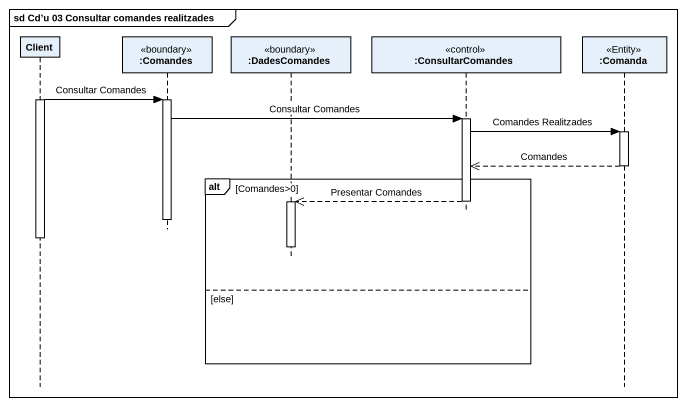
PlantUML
@startuml
mainframe sd Cd’u 03 Consultar comandes realitzades
hide footbox
participant Client
participant ":Comandes" as Comandes <<boundary>>
participant ":DadesComandes" as DadesComandes <<boundary>>
participant ":ConsultarComandes" as ConsultarComandes <<control>>
participant ":Comanda" as Comanda <<Entity>>

activate Client
Client -> Comandes : Consultar Comandes
activate Comandes
Comandes -> ConsultarComandes : Consultar Comandes
activate ConsultarComandes
ConsultarComandes -> Comanda : Comandes Realitzades
activate Comanda
Comanda -->> ConsultarComandes : Comandes
deactivate Comanda
alt Comandes>0
  ConsultarComandes -->> DadesComandes : Presentar Comandes
  deactivate ConsultarComandes
  activate DadesComandes
  deactivate Comandes
  deactivate Client
  deactivate DadesComandes
else else
end
@enduml
